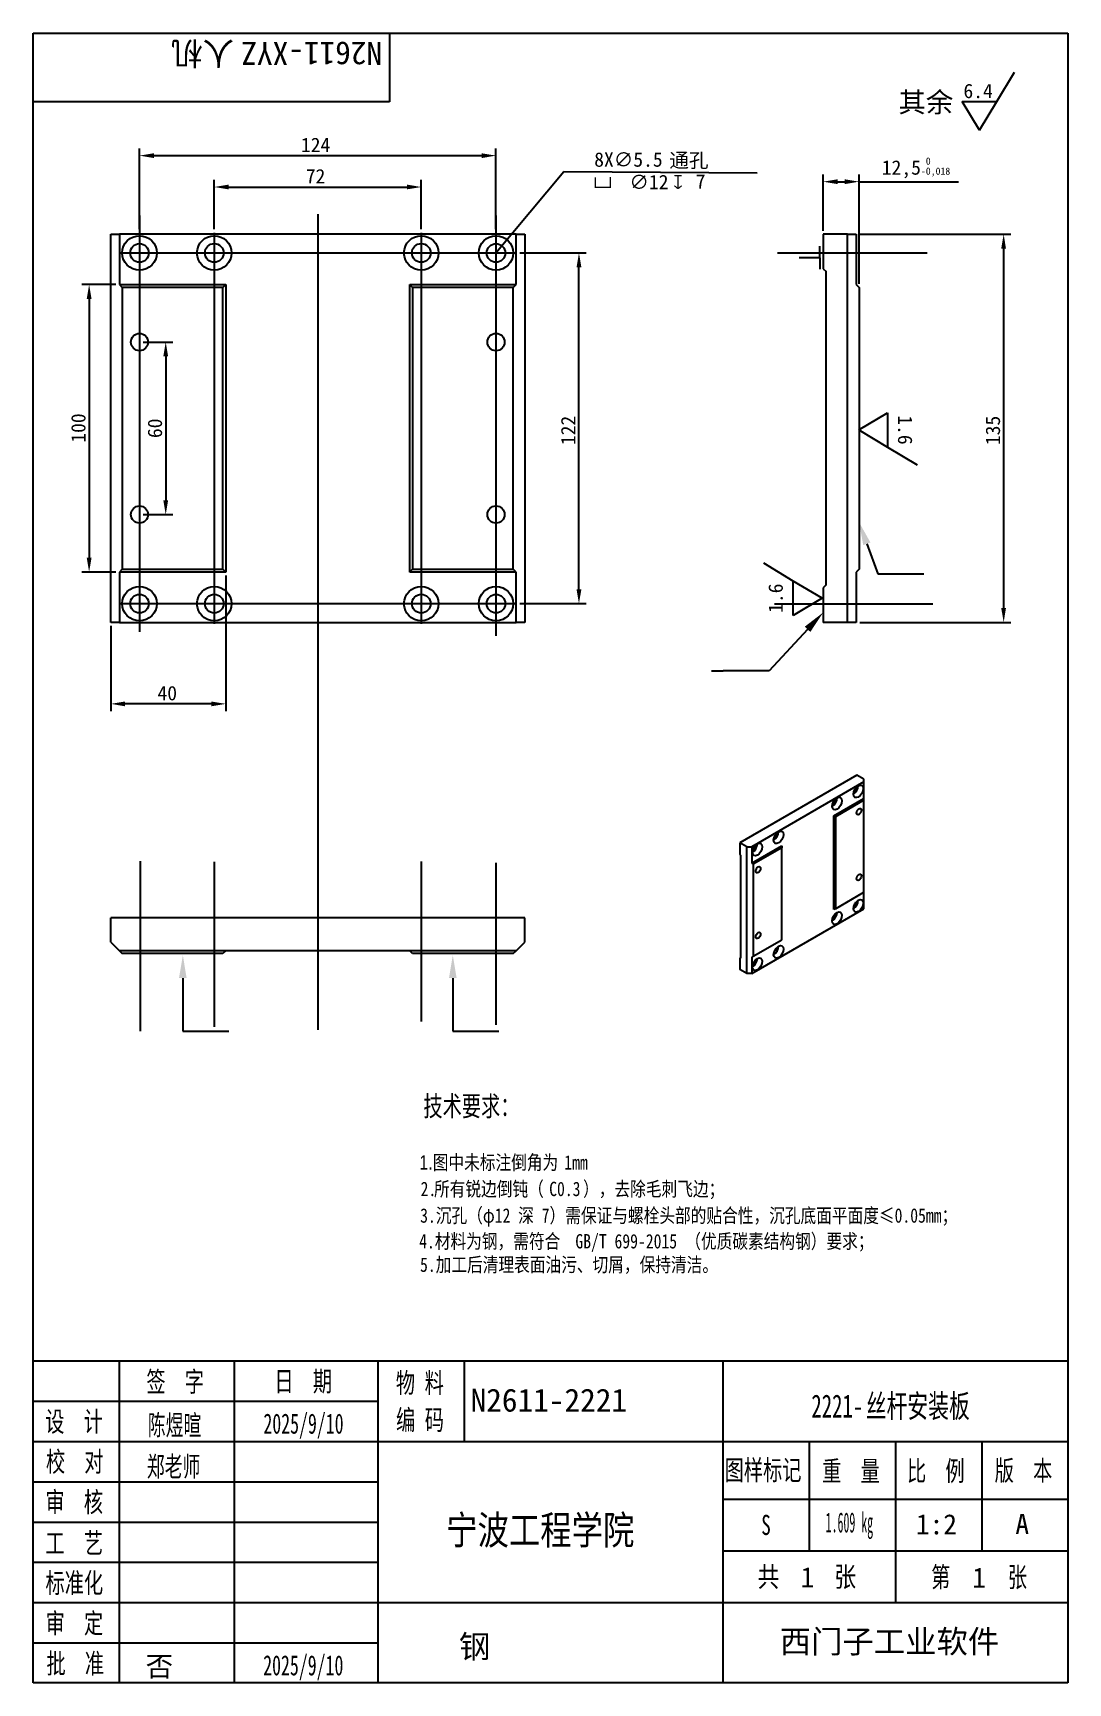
# Model space of a CAD drawing. Header units: millimetres. Extents: x 25 to 205, y 5 to 292.
import ezdxf
from ezdxf.lldxf.tags import DXFTag

# ---------------------------------------------------------------- set-up
doc = ezdxf.new("R2010")
doc.units = ezdxf.units.MM
for name, color, linetype in [('2221-丝杆安装板', 7, 'Continuous'), ('Default', 7, 'Continuous'), ('图框', 7, 'Continuous')]:
    doc.layers.add(name, color=color, linetype=linetype)
doc.styles.add('MtXpl_', font='SimSun.ttf')
doc.styles.add('MtXpl__1', font='')
doc.styles.add('MtXpl_gdt_shx', font='gdt.shx')
doc.styles.add('SEACAD_Arial', font='arial.ttf', dxfattribs={"width": 0.8})
doc.styles.get('MtXpl__1').set_extended_font_data('SimSun', bold=True)
tags = doc.linetypes.add('CENTER2', pattern=[28.575, 19.05, -3.175, 3.175, -3.175]).pattern_tags.tags
tags[10:11] = [DXFTag(74, 4), DXFTag(75, 0), DXFTag(340, '0'), DXFTag(46, 0.0), DXFTag(50, 0.0), DXFTag(44, 0.0), DXFTag(45, 0.0)]
tags[8:9] = [DXFTag(74, 4), DXFTag(75, 0), DXFTag(340, '0'), DXFTag(46, 0.0), DXFTag(50, 0.0), DXFTag(44, 0.0), DXFTag(45, 0.0)]
tags[6:7] = [DXFTag(74, 4), DXFTag(75, 0), DXFTag(340, '0'), DXFTag(46, 0.0), DXFTag(50, 0.0), DXFTag(44, 0.0), DXFTag(45, 0.0)]
tags[4:5] = [DXFTag(74, 4), DXFTag(75, 0), DXFTag(340, '0'), DXFTag(46, 0.0), DXFTag(50, 0.0), DXFTag(44, 0.0), DXFTag(45, 0.0)]

msp = doc.modelspace()

# ---------------------------------------------------------------- linework, layer by layer
at = {"color": 4}
for p, q in [((192.61, 280.07), (195.7, 285.21)), ((186.61, 280.07), (192.61, 280.07)), ((189.61, 275.07), (186.61, 280.07)), ((189.61, 275.07), (192.61, 280.07)), ((43.52, 257.86), (43.52, 271.92)), ((46.02, 270.67), (103.02, 270.67)), ((105.52, 257.86), (105.52, 271.92)), ((105.52, 253.74), (117.34, 267.92)), ((117.34, 267.92), (150.92, 267.69)), ((162.42, 257.61), (162.42, 267.39)), ((168.67, 248.36), (168.67, 267.39)), ((56.52, 257.86), (56.52, 266.46)), ((59.02, 265.21), (90.02, 265.21)), ((92.52, 257.86), (92.52, 266.46)), ((164.92, 266.14), (166.17, 266.14)), ((168.67, 266.14), (185.97, 266.14)), ((168.8, 256.99), (195.06, 256.99)), ((109.65, 253.74), (121.2, 253.74)), ((193.81, 254.49), (193.81, 191.99)), ((119.95, 195.24), (119.95, 251.24)), ((39.4, 248.24), (33.51, 248.24)), ((34.76, 245.74), (34.76, 200.74)), ((44.15, 238.24), (49.33, 238.24)), ((48.08, 235.74), (48.08, 210.74)), ((168.62, 222.96), (173.62, 225.96)), ((173.62, 225.96), (173.62, 219.96)), ((168.62, 222.96), (173.62, 219.96)), ((173.62, 219.96), (178.76, 216.88)), ((44.15, 208.24), (49.33, 208.24)), ((39.4, 198.24), (33.51, 198.24)), ((157.22, 196.68), (152.08, 199.76)), ((58.52, 197.61), (58.52, 174.06)), ((157.22, 190.68), (157.22, 196.68)), ((162.22, 193.68), (157.22, 196.68)), ((109.65, 192.74), (121.2, 192.74)), ((162.22, 193.68), (157.22, 190.68)), ((168.8, 189.49), (195.06, 189.49)), ((38.52, 188.86), (38.52, 174.06)), ((56.02, 175.31), (41.02, 175.31))]:
    msp.add_line(p, q, dxfattribs=at)
at = {"linetype": 'CENTER2'}
for p, q in [((43.52, 260.27), (43.52, 187.83)), ((105.52, 260.28), (105.52, 187.16))]:
    msp.add_line(p, q, dxfattribs=at)
at = {"color": 3}
for q in [(158.25, 252.9), (161.86, 254.9), (161.86, 250.9)]:
    msp.add_line((161.86, 252.9), q, dxfattribs=at)
at = {"color": 3, "linetype": 'ByBlock', "lineweight": -2}
for p, q in [((171.9, 197.9), (179.9, 197.9)), ((153.01, 181.08), (145.01, 181.08)), ((51.06, 118.4), (59.06, 118.4)), ((98.01, 118.4), (106.01, 118.4))]:
    msp.add_line(p, q, dxfattribs=at)
for points in [[(170.02, 203.15), (171.9, 197.9)], [(159.7, 188.27), (153.01, 181.08)], [(143.01, 181.08), (145.01, 181.08)], [(51.06, 127.6), (51.06, 118.4)], [(98.01, 127.6), (98.01, 118.4)]]:
    msp.add_lwpolyline(points, dxfattribs=at)
for centre in [(43.52, 238.24), (105.52, 238.24), (43.52, 208.24), (105.52, 208.24)]:
    msp.add_circle(centre, 1.5)
at = {"color": 4}
for points in [[(46.02, 271.08), (46.02, 270.25), (43.52, 270.67)], [(103.02, 271.08), (103.02, 270.25), (105.52, 270.67)], [(59.02, 265.63), (59.02, 264.8), (56.52, 265.21)], [(90.02, 265.63), (90.02, 264.8), (92.52, 265.21)], [(164.92, 266.55), (164.92, 265.72), (162.42, 266.14)], [(166.17, 266.55), (166.17, 265.72), (168.67, 266.14)], [(193.39, 254.49), (194.22, 254.49), (193.81, 256.99)], [(119.53, 251.24), (120.37, 251.24), (119.95, 253.74)], [(34.34, 245.74), (35.18, 245.74), (34.76, 248.24)], [(47.66, 235.74), (48.5, 235.74), (48.08, 238.24)], [(47.66, 210.74), (48.5, 210.74), (48.08, 208.24)], [(34.34, 200.74), (35.18, 200.74), (34.76, 198.24)], [(119.53, 195.24), (120.37, 195.24), (119.95, 192.74)], [(193.39, 191.99), (194.22, 191.99), (193.81, 189.49)], [(41.02, 175.72), (41.02, 174.89), (38.52, 175.31)], [(56.02, 175.72), (56.02, 174.89), (58.52, 175.31)]]:
    msp.add_solid(points, dxfattribs=at)
at = {"color": 3}
for points in [[(169.39, 202.93), (168.66, 206.92), (170.64, 203.38)], [(159.21, 188.73), (162.42, 191.2), (160.19, 187.82)], [(50.39, 127.6), (51.06, 131.6), (51.72, 127.6)], [(97.34, 127.6), (98.01, 131.6), (98.68, 127.6)]]:
    msp.add_solid(points, dxfattribs=at)
at = {"layer": '2221-丝杆安装板', "color": 7, "linetype": 'Continuous'}
for p, q in [((38.52, 189.49), (38.52, 256.99)), ((38.52, 256.99), (40.02, 256.99)), ((40.02, 256.99), (40.02, 248.24)), ((109.02, 256.99), (40.02, 256.99)), ((109.02, 248.24), (109.02, 256.99)), ((109.02, 256.99), (110.52, 256.99)), ((110.52, 256.99), (110.52, 189.49)), ((162.42, 256.99), (162.42, 250.99)), ((166.67, 256.99), (162.42, 256.99)), ((166.67, 189.49), (166.67, 256.99)), ((166.67, 256.99), (168.17, 256.99)), ((168.17, 256.99), (168.17, 248.24)), ((162.42, 250.99), (162.92, 250.49)), ((162.92, 195.99), (162.92, 250.49)), ((40.02, 248.24), (58.52, 248.24)), ((40.02, 248.24), (40.52, 247.74)), ((58.02, 247.74), (40.52, 247.74)), ((40.52, 247.74), (40.52, 198.74)), ((58.52, 248.24), (58.02, 247.74)), ((58.02, 198.74), (58.02, 247.74)), ((58.52, 248.24), (58.52, 198.24)), ((90.52, 198.24), (90.52, 248.24)), ((90.52, 248.24), (109.02, 248.24)), ((91.02, 247.74), (90.52, 248.24)), ((91.02, 247.74), (91.02, 198.74)), ((108.52, 247.74), (91.02, 247.74)), ((108.52, 247.74), (109.02, 248.24)), ((108.52, 198.74), (108.52, 247.74)), ((168.17, 248.24), (168.67, 247.74)), ((168.67, 247.74), (168.67, 198.74)), ((40.52, 198.74), (40.02, 198.24)), ((58.52, 198.24), (40.02, 198.24)), ((40.02, 198.24), (40.02, 189.49)), ((40.52, 198.74), (58.02, 198.74)), ((58.02, 198.74), (58.52, 198.24)), ((91.02, 198.74), (90.52, 198.24)), ((109.02, 198.24), (90.52, 198.24)), ((91.02, 198.74), (108.52, 198.74)), ((109.02, 198.24), (108.52, 198.74)), ((109.02, 189.49), (109.02, 198.24)), ((168.67, 198.74), (168.17, 198.24)), ((168.17, 198.24), (168.17, 189.49)), ((162.92, 195.99), (162.42, 195.49)), ((162.42, 195.49), (162.42, 189.49)), ((40.02, 189.49), (38.52, 189.49)), ((40.02, 189.49), (109.02, 189.49)), ((110.52, 189.49), (109.02, 189.49)), ((166.67, 189.49), (162.42, 189.49)), ((168.17, 189.49), (166.67, 189.49)), ((168.3, 162.91), (147.94, 151.15)), ((169.51, 161.72), (149.99, 150.46)), ((169.51, 162.21), (168.3, 162.91)), ((169.51, 161.72), (169.51, 162.21)), ((169.51, 158.87), (169.51, 161.72)), ((164.27, 155.85), (169.51, 158.87)), ((169.51, 158.54), (164.56, 155.68)), ((169.51, 158.54), (169.51, 158.87)), ((169.51, 142.54), (169.51, 158.54)), ((164.27, 139.52), (164.27, 155.85)), ((164.56, 155.68), (164.27, 155.85)), ((164.56, 155.68), (164.56, 139.68)), ((147.94, 151.15), (147.94, 149.19)), ((149.14, 150.46), (147.94, 151.15)), ((149.14, 128.41), (149.14, 150.46)), ((149.14, 150.46), (149.99, 150.46)), ((149.99, 147.6), (155.22, 150.62)), ((149.99, 150.46), (149.99, 147.6)), ((155.22, 150.29), (150.27, 147.44)), ((155.22, 150.62), (155.22, 150.29)), ((155.22, 134.29), (155.22, 150.29)), ((147.94, 149.19), (148.08, 148.95)), ((148.08, 131.15), (148.08, 148.95)), ((149.99, 147.6), (150.27, 147.44)), ((150.27, 147.44), (150.27, 131.43)), ((164.56, 139.68), (169.51, 142.54)), ((169.51, 139.68), (169.51, 142.54)), ((110.52, 138.12), (38.52, 138.12)), ((38.52, 133.87), (38.52, 138.12)), ((110.52, 133.87), (110.52, 138.12)), ((149.99, 128.41), (169.51, 139.68)), ((164.56, 139.68), (164.27, 139.52)), ((38.52, 133.87), (40.02, 132.37)), ((40.02, 132.37), (40.52, 131.87)), ((109.02, 132.37), (40.02, 132.37)), ((58.52, 132.37), (58.02, 131.87)), ((91.02, 131.87), (90.52, 132.37)), ((108.52, 131.87), (109.02, 132.37)), ((109.02, 132.37), (110.52, 133.87)), ((150.27, 131.43), (155.22, 134.29)), ((58.02, 131.87), (40.52, 131.87)), ((108.52, 131.87), (91.02, 131.87)), ((148.08, 131.15), (147.94, 131.07)), ((147.94, 131.07), (147.94, 129.11)), ((150.27, 131.43), (149.99, 131.27)), ((149.99, 131.27), (149.99, 128.41)), ((149.14, 128.41), (147.94, 129.11)), ((149.99, 128.41), (149.14, 128.41))]:
    msp.add_line(p, q, dxfattribs=at)
for centre, radius in [((43.52, 253.74), 3), ((56.52, 253.74), 3), ((92.52, 253.74), 3), ((105.52, 253.74), 3), ((43.52, 253.74), 1.62), ((56.52, 253.74), 1.63), ((92.52, 253.74), 1.63), ((105.52, 253.74), 1.62), ((43.52, 192.74), 3), ((56.52, 192.74), 3), ((92.52, 192.74), 3), ((105.52, 192.74), 3), ((43.52, 192.74), 1.62), ((56.52, 192.74), 1.63), ((92.52, 192.74), 1.63), ((105.52, 192.74), 1.62)]:
    msp.add_circle(centre, radius, dxfattribs=at)
for centre, major_axis in [((168.52, 160.09), (0.6, 1.04)), ((164.84, 157.97), (0.6, 1.04)), ((168.66, 156.58), (0.3, 0.52)), ((154.66, 152.09), (0.6, 1.04)), ((150.98, 149.97), (0.6, 1.04)), ((151.12, 146.46), (0.3, 0.52)), ((168.66, 145.15), (0.3, 0.52)), ((168.52, 140.17), (0.6, 1.04)), ((164.84, 138.05), (0.6, 1.04)), ((151.12, 135.03), (0.3, 0.52)), ((154.66, 132.17), (0.6, 1.04)), ((150.98, 130.04), (0.6, 1.04))]:
    msp.add_ellipse(centre, major_axis=major_axis, ratio=0.57735, dxfattribs=at)
for centre, major_axis, start_param, end_param in [((167.67, 160.58), (-0.6, -1.04), 0.785398, 2.356194), ((167.67, 160.58), (-0.325, -0.563), 1.005112, 2.136481), ((163.99, 158.46), (-0.6, -1.04), 0.785398, 2.356194), ((163.99, 158.46), (-0.325, -0.563), 1.005112, 2.136481), ((153.81, 152.58), (0.6, 1.04), 3.926991, 5.497787), ((153.81, 152.58), (0.325, 0.563), 4.146705, 5.278073), ((150.13, 150.46), (0.6, 1.04), 3.926991, 5.497787), ((150.13, 150.46), (0.325, 0.563), 4.146705, 5.278073), ((167.67, 140.66), (0.6, 1.04), 3.926991, 5.497787), ((167.67, 140.66), (0.325, 0.563), 4.146705, 5.278073), ((163.99, 138.54), (0.6, 1.04), 3.926991, 5.497787), ((163.99, 138.54), (0.325, 0.563), 4.146705, 5.278073), ((153.81, 132.66), (-0.6, -1.04), 0.785398, 2.356194), ((153.81, 132.66), (-0.325, -0.563), 1.005112, 2.136481), ((150.13, 130.53), (-0.6, -1.04), 0.785398, 2.356194), ((150.13, 130.53), (-0.325, -0.563), 1.005112, 2.136481)]:
    msp.add_ellipse(centre, major_axis=major_axis, ratio=0.57735, start_param=start_param, end_param=end_param, dxfattribs=at)
at = {"layer": 'Default', "color": 7, "linetype": 'CENTER2'}
for p, q in [((74.52, 260.49), (74.52, 118.64)), ((56.52, 257.24), (56.52, 189.24)), ((92.52, 257.24), (92.52, 189.24)), ((40.02, 253.74), (109.02, 253.74)), ((154.45, 253.74), (180.52, 253.74)), ((40.02, 192.74), (109.02, 192.74)), ((153.95, 192.69), (181.49, 192.69)), ((43.66, 147.95), (43.66, 118.4)), ((56.52, 147.82), (56.52, 119.16)), ((92.52, 147.9), (92.52, 120.06)), ((105.52, 147.68), (105.52, 119.49))]:
    msp.add_line(p, q, dxfattribs=at)
at = {"layer": 'Default', "color": 7, "linetype": 'Continuous'}
for p, q in [((40, 61), (40, 5)), ((60, 61), (60, 5)), ((100, 61), (100, 47)), ((25, 54), (85, 54)), ((25, 47), (205, 47)), ((175, 47), (175, 19)), ((25, 40), (85, 40)), ((145, 28), (205, 28))]:
    msp.add_line(p, q, dxfattribs=at)
at = {"layer": '图框', "color": 7, "linetype": 'Continuous'}
for p, q in [((25, 5), (25, 292)), ((25, 292), (205, 292)), ((87, 292), (87, 280)), ((205, 292), (205, 5)), ((87, 280), (25, 280)), ((205, 61), (25, 61)), ((85, 5), (85, 61)), ((145, 61), (145, 5)), ((145, 47), (205, 47)), ((160, 47), (160, 28)), ((190, 47), (190, 28)), ((145, 37), (205, 37)), ((25, 33), (85, 33)), ((25, 26), (85, 26)), ((25, 19), (205, 19)), ((25, 12), (85, 12)), ((205, 5), (25, 5))]:
    msp.add_line(p, q, dxfattribs=at)

# ---------------------------------------------------------------- texts
at = {"color": 4}
for s, height, style, p in [('其余', 3.5, 'MtXpl_', (175.51, 278.21)), ('通孔', 2.5, 'MtXpl_', (135.66, 268.6)), ('v', 2.5, 'MtXpl_gdt_shx', (122.44, 264.83)), ('x', 2.5, 'MtXpl_gdt_shx', (136.36, 264.84))]:
    msp.add_text(s, height=height, dxfattribs=dict(at, style=style)).set_placement(p)
for s, p in [('6.4', (186.82, 280.67)), ('124', (71.6, 271.29)), ('8X∅5.5 ', (122.6, 268.74)), ('72', (72.44, 265.84)), ('∅12 ', (128.72, 264.83)), (' 7', (138.56, 264.93)), ('40', (46.65, 175.93))]:
    msp.add_text(s, height=2.5, dxfattribs=at).set_placement(p)
for s, rotation, p in [('100', 90, (34.13, 220.74)), ('122', 90, (119.32, 220.32)), ('1.6', 270, (175.44, 225.5)), ('135', 90, (193.18, 220.32)), ('1.6', 90, (155.4, 191.14))]:
    msp.add_text(s, height=2.5, rotation=rotation, dxfattribs=at).set_placement(p)
at = {"color": 40, "true_color": 0xf8d731, "width": 0.8}
for s, style, p in [('1.', 'SEACAD_Arial', (92.19, 94.3)), ('图中未标注倒角为', 'MtXpl_', (94.52, 94.3)), ('1mm', 'MtXpl_', (117.4, 94.3)), ('2.', 'MtXpl_', (92.41, 89.69)), ('所有锐边倒钝（', 'MtXpl_', (94.74, 89.69)), ('C0.3', 'MtXpl_', (114.77, 89.69)), ('），去除毛刺飞边；', 'MtXpl_', (120.67, 89.69)), ('3.沉孔（φ12 深 7）需保证与螺栓头部的贴合性，沉孔底面平面度≤0.05mm；', 'MtXpl_', (92.33, 85.07)), ('4.材料为钢，需符合 ', 'MtXpl_', (92.16, 80.59)), ('GB/T 699-2015', 'MtXpl_', (119.33, 80.59)), ('（优质碳素结构钢）要求；', 'MtXpl_', (138.44, 80.59)), ('5.加工后清理表面油污、切屑，保持清洁。', 'MtXpl_', (92.31, 76.51))]:
    msp.add_text(s, height=2.5, dxfattribs=dict(at, style=style)).set_placement(p)
at = {"color": 4, "insert": (178.57, 268.53), "char_height": 2.5, "attachment_point": 5}
msp.add_mtext('12,5{\\H1.25;\\S 0^ -0,018;}', dxfattribs=at)
at = {"color": 4, "insert": (46.21, 223.24), "char_height": 2.5, "attachment_point": 5, "rotation": 90}
msp.add_mtext('60', dxfattribs=at)
at = {"layer": 'Default', "color": 7, "style": 'MtXpl_', "width": 0.7}
msp.add_text('技术要求：', height=3.5, dxfattribs=at).set_placement((92.89, 103.59))
at = {"layer": '图框', "color": 7, "style": 'MtXpl_'}
for s, p in [('人机', (59.98, 290.46)), ('N2611-XYZ', (85.72, 290.46))]:
    msp.add_text(s, height=4, rotation=180, dxfattribs=at).set_placement(p)
for s, height, width, p in [('签  字', 3.5, 0.7, (44.72, 55.67)), ('日  期', 3.5, 0.7, (66.99, 55.73)), ('物 料', 3.5, 0.7, (88.11, 55.46)), ('2221-', 4, 0.662558, (160.37, 51.18)), ('丝杆安装板', 4, 0.662558, (169.84, 51.18)), ('设  计', 3.5, 0.7, (27.13, 48.73)), ('陈煜暄', 3.5, 0.650794, (44.96, 48.11)), ('2025/9/10', 3.5, 0.650794, (65.07, 48.37)), ('编 码', 3.5, 0.7, (88.13, 49.02)), ('校  对', 3.5, 0.7, (27.25, 41.76)), ('郑老师', 3.5, 0.65079, (44.79, 40.91)), ('图样标记', 3.5, 0.7, (145.28, 40.28)), ('重  量', 3.5, 0.7, (162.24, 40.12)), ('比  例', 3.5, 0.7, (177.01, 40.14)), ('版  本', 3.5, 0.7, (192.25, 40.21)), ('审  核', 3.5, 0.7, (27.16, 34.74)), ('宁波工程学院', 5, 0.799688, (96.86, 29.1)), ('1.609 kg', 3.5, 0.433867, (162.85, 31.18)), ('工  艺', 3.5, 0.7, (27.17, 27.58)), ('S', 3.5, 0.7, (151.65, 30.75)), ('标准化', 3.5, 0.7, (27.17, 20.66)), ('共     张', 3.5, 0.8, (151, 21.73)), ('第      张', 3.5, 0.7, (181.2, 21.68)), ('审  定', 3.5, 0.7, (27.19, 13.64)), ('批  准', 3.5, 0.7, (27.34, 6.65)), ('2025/9/10', 3.5, 0.650794, (65.03, 6.33))]:
    msp.add_text(s, height=height, dxfattribs=dict(at, width=width)).set_placement(p)
at = {"layer": '图框', "color": 7}
for s, height, style, p in [('N2611-2221', 4, 'MtXpl_', (101.1, 52.2)), ('1:2', 3.5, 'MtXpl_', (178.55, 30.86)), ('A', 3.5, 'MtXpl_', (195.85, 30.92)), ('1', 3.5, 'MtXpl_', (158.5, 21.65)), ('1', 3.5, 'MtXpl_', (188.36, 21.58)), ('西门子工业软件', 4, 'MtXpl__1', (154.86, 10.21)), ('钢', 4, 'MtXpl_', (99.09, 9.34)), ('否', 3.5, 'MtXpl_', (44.59, 6.14))]:
    msp.add_text(s, height=height, dxfattribs=dict(at, style=style)).set_placement(p)

doc.saveas('drawing.dxf')
